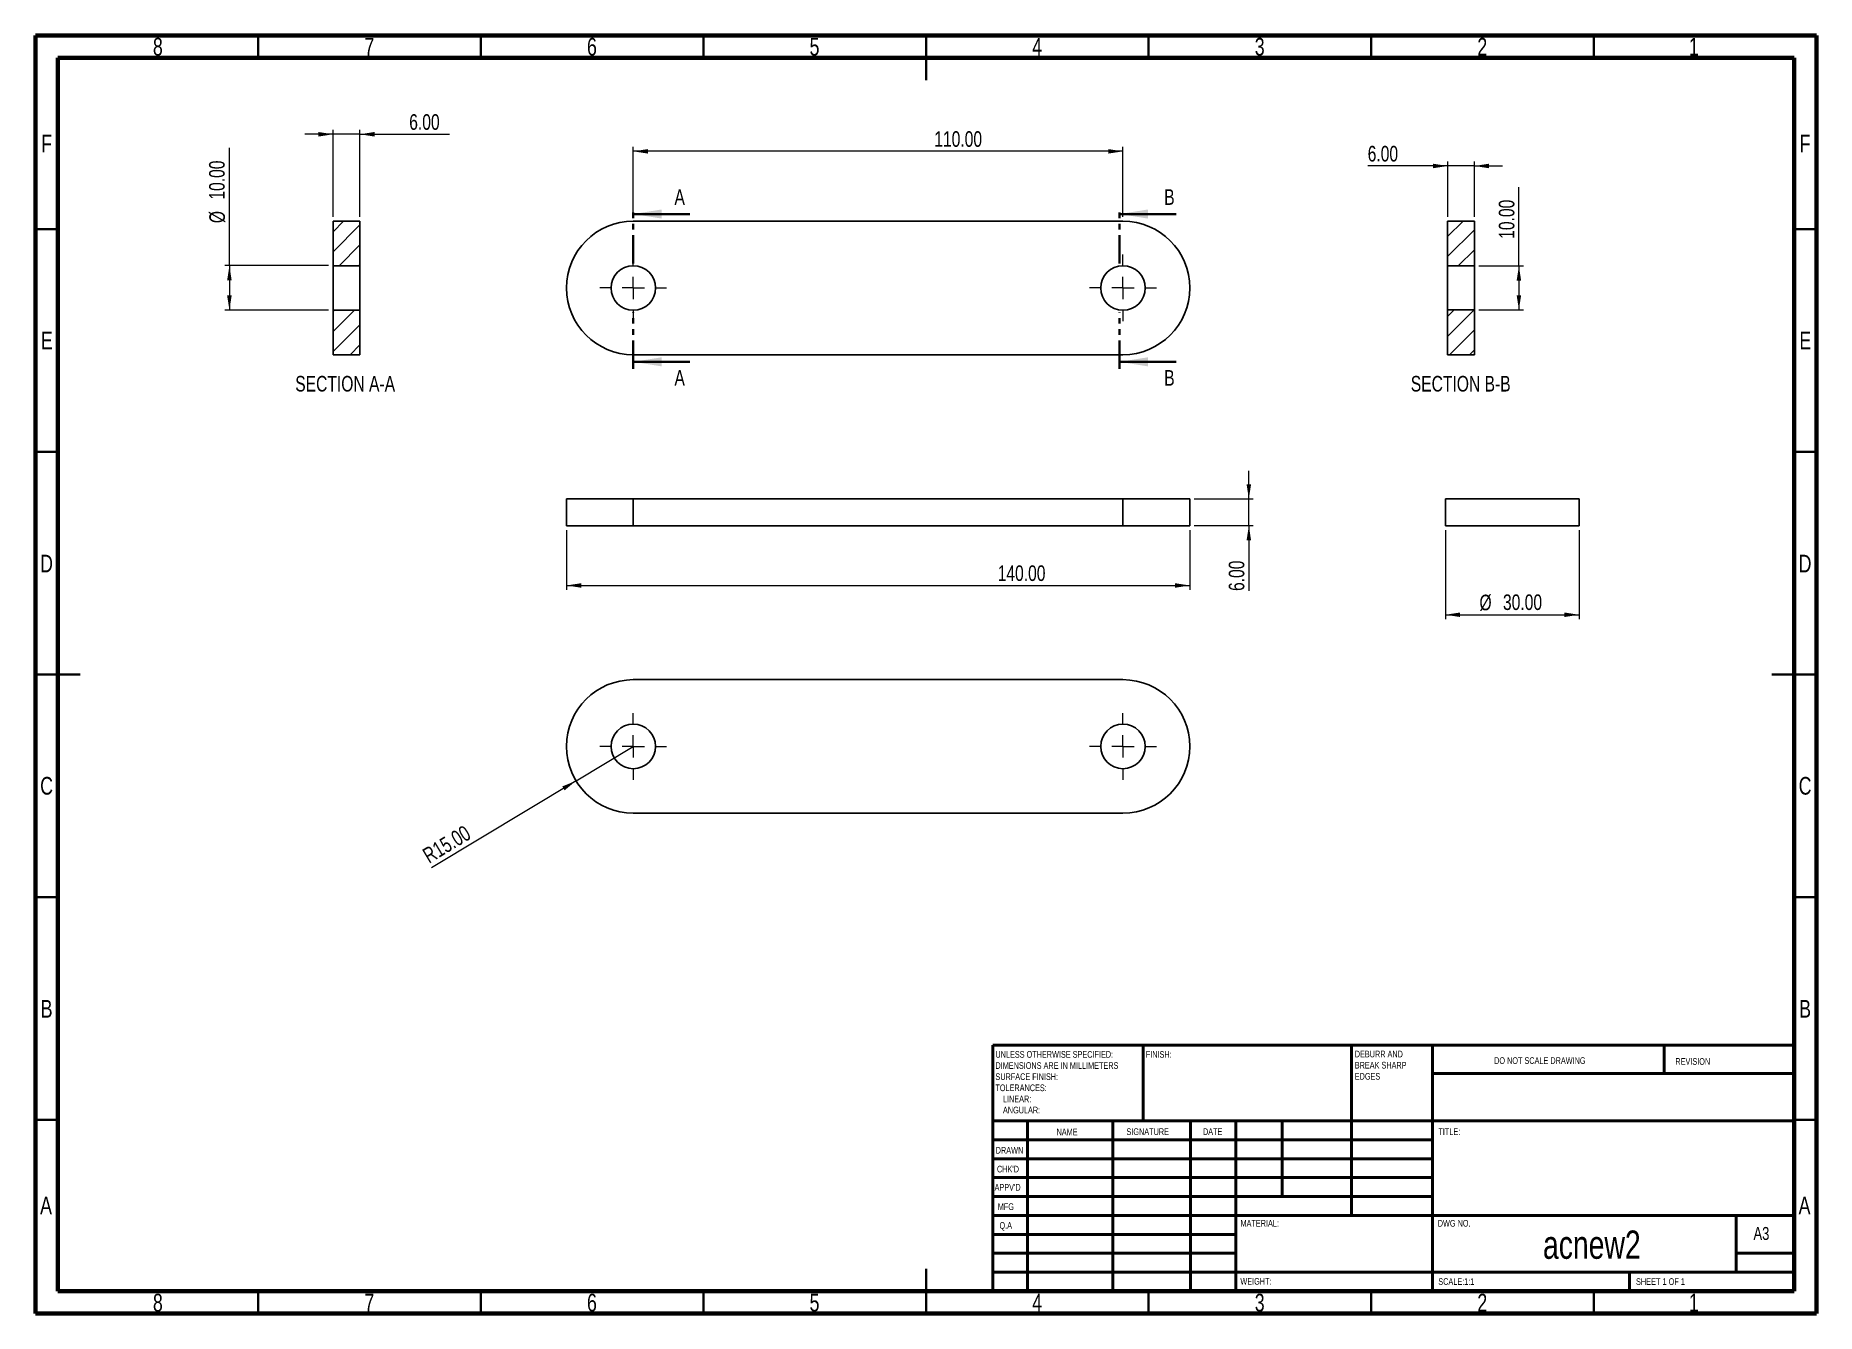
# Model space of a CAD drawing. Header units: millimetres. Extents: x 15 to 415, y 5 to 292.
import ezdxf

# ---------------------------------------------------------------- set-up
doc = ezdxf.new("R2010")
doc.units = ezdxf.units.MM
doc.linetypes.add('PHANTOM', pattern=[12.7, 6.35, -1.27, 1.27, -1.27, 1.27, -1.27])
doc.styles.add('SLDTEXTSTYLE0', font='TXT', dxfattribs={"width": 0.75})
doc.styles.add('SLDTEXTSTYLE1', font='TXT', dxfattribs={"width": 0.686449})
doc.styles.add('SLDTEXTSTYLE2', font='TXT', dxfattribs={"width": 0.6875})
doc.dimstyles.new('SLDDIMSTYLE0', dxfattribs={"dimtxt": 3.5, "dimasz": 3.302, "dimexe": 0, "dimexo": 0.0625, "dimgap": 0.875, "dimtad": 1, "dimrnd": 1e-09, "dimzin": 4, "dimdsep": 46, "dimtxsty": 'SLDTEXTSTYLE0', "dimsah": 1, "dimcen": 0.09, "dimadec": 0, "dimazin": 1, "dimtfac": 1, "dimtmove": 0, "dimatfit": 0, "dimfxl": 0, "dimfrac": 2, "dimtolj": 1, "dimtzin": 12, "dimarcsym": 0})
doc.dimstyles.new('SLDDIMSTYLE1', dxfattribs={"dimtxt": 3.5, "dimasz": 3.302, "dimexe": 0, "dimexo": 0.0625, "dimgap": 0.875, "dimtad": 1, "dimrnd": 1e-09, "dimzin": 4, "dimdsep": 46, "dimtxsty": 'SLDTEXTSTYLE0', "dimsah": 1, "dimcen": 0.09, "dimadec": 0, "dimazin": 1, "dimtfac": 1, "dimtofl": 0, "dimtmove": 0, "dimatfit": 3, "dimfxl": 0, "dimfrac": 2, "dimtolj": 1, "dimtzin": 12, "dimarcsym": 0})
doc.dimstyles.new('SLDDIMSTYLE2', dxfattribs={"dimtxt": 3.5, "dimasz": 3.302, "dimexe": 0, "dimexo": 0.0625, "dimgap": 0.875, "dimtad": 1, "dimrnd": 1e-09, "dimzin": 4, "dimdsep": 46, "dimtxsty": 'SLDTEXTSTYLE0', "dimsah": 1, "dimcen": 0, "dimadec": 0, "dimazin": 1, "dimtfac": 1, "dimtofl": 0, "dimtmove": 0, "dimatfit": 3, "dimfxl": 0, "dimfrac": 2, "dimtolj": 1, "dimtzin": 12, "dimarcsym": 0})

# ---------------------------------------------------------------- blocks, each defined once
blk = doc.blocks.new('SW_NOTE_0')
at = {"color": 0, "linetype": 'Continuous', "lineweight": 0, "char_height": 1.5, "attachment_point": 1, "style": 'SLDTEXTSTYLE0'}
for s, insert in [('UNLESS OTHERWISE SPECIFIED:', (0, 1.93)), ('SURFACE FINISH:', (0, -3.07)), ('DIMENSIONS ARE IN MILLIMETERS', (0, -0.57)), ('TOLERANCES:', (0, -5.57)), ('ANGULAR:', (1.69, -10.57)), ('LINEAR:', (1.69, -8.07))]:
    blk.add_mtext(s, dxfattribs=dict(at, insert=insert))
blk = doc.blocks.new('SW_NOTE_0_1')
at = {"color": 0, "linetype": 'Continuous', "lineweight": 0, "char_height": 1.5, "attachment_point": 1, "style": 'SLDTEXTSTYLE0'}
for s, insert in [('DEBURR AND', (0, 1.93)), ('BREAK SHARP', (0, -0.57)), ('EDGES', (0, -3.07))]:
    blk.add_mtext(s, dxfattribs=dict(at, insert=insert))
blk = doc.blocks.new('_D')
at = {"color": 7, "linetype": 'Continuous', "lineweight": 0}
for p, q in [((287.52, 187.93), (287.52, 194.28)), ((275.25, 187.93), (288.52, 187.93)), ((287.52, 181.93), (287.52, 187.93)), ((275.25, 181.93), (288.52, 181.93)), ((287.52, 181.93), (287.52, 167.26))]:
    blk.add_line(p, q, dxfattribs=at)
at = {"color": 7, "linetype": 'Continuous', "lineweight": 18}
for points in [[(287.52, 187.93), (288.02, 191.23), (287.01, 191.23)], [(287.52, 181.93), (287.01, 178.63), (288.02, 178.63)]]:
    blk.add_solid(points, dxfattribs=at)
at = {"color": 7, "linetype": 'Continuous', "lineweight": 18, "insert": (283, 167.26), "char_height": 3.5, "attachment_point": 1, "rotation": 90, "style": 'SLDTEXTSTYLE0'}
blk.add_mtext('6.00', dxfattribs=at)
blk = doc.blocks.new('_D_1')
at = {"color": 7, "linetype": 'Continuous', "lineweight": 0}
for p, q in [((134.25, 180.93), (134.25, 167.5)), ((274.25, 180.93), (274.25, 167.5)), ((134.25, 168.5), (274.25, 168.5))]:
    blk.add_line(p, q, dxfattribs=at)
at = {"color": 7, "linetype": 'Continuous', "lineweight": 18}
for points in [[(134.25, 168.5), (137.55, 167.99), (137.55, 169)], [(274.25, 168.5), (270.95, 169), (270.95, 167.99)]]:
    blk.add_solid(points, dxfattribs=at)
at = {"color": 7, "linetype": 'Continuous', "lineweight": 18, "insert": (231.1, 173.01), "char_height": 3.5, "attachment_point": 1, "style": 'SLDTEXTSTYLE0'}
blk.add_mtext('140.00', dxfattribs=at)
blk = doc.blocks.new('_D_2')
at = {"color": 7, "linetype": 'Continuous', "lineweight": 0}
for p, q in [((149.25, 251.33), (149.25, 267.01)), ((259.25, 266.01), (149.25, 266.01)), ((259.25, 251.33), (259.25, 267.01))]:
    blk.add_line(p, q, dxfattribs=at)
at = {"color": 7, "linetype": 'Continuous', "lineweight": 18}
for points in [[(149.25, 266.01), (152.55, 265.5), (152.55, 266.51)], [(259.25, 266.01), (255.95, 266.51), (255.95, 265.5)]]:
    blk.add_solid(points, dxfattribs=at)
at = {"color": 7, "linetype": 'Continuous', "lineweight": 18, "insert": (216.86, 270.52), "char_height": 3.5, "attachment_point": 1, "style": 'SLDTEXTSTYLE0'}
blk.add_mtext('110.00', dxfattribs=at)
blk = doc.blocks.new('SW_CENTERMARKSYMBOL_0')
at = {"color": 0, "linetype": 'Continuous', "lineweight": 18}
for p, q in [((0, 5), (0, 7.5)), ((-5, 0), (-7.5, 0)), ((0, 0), (-2.5, 0)), ((0, 0), (0, 2.5)), ((0, 0), (0, -2.5)), ((0, 0), (2.5, 0)), ((5, 0), (7.5, 0)), ((0, -5), (0, -7.5))]:
    blk.add_line(p, q, dxfattribs=at)
blk = doc.blocks.new('SW_CENTERMARKSYMBOL_1')
at = {"color": 0, "linetype": 'Continuous', "lineweight": 18}
for p, q in [((0, 5), (0, 7.5)), ((-5, 0), (-7.5, 0)), ((0, 0), (-2.5, 0)), ((0, 0), (0, 2.5)), ((0, 0), (0, -2.5)), ((0, 0), (2.5, 0)), ((5, 0), (7.5, 0)), ((0, -5), (0, -7.5))]:
    blk.add_line(p, q, dxfattribs=at)
blk = doc.blocks.new('_D_3')
at = {"color": 7, "linetype": 'Continuous', "lineweight": 0}
for q in [(149.25, 132.34), (103.89, 105.1)]:
    blk.add_line((136.39, 124.62), q, dxfattribs=at)
at = {"color": 7, "linetype": 'Continuous', "lineweight": 18}
blk.add_solid([(136.39, 124.62), (133.3, 123.35), (133.82, 122.48)], dxfattribs=at)
at = {"color": 7, "linetype": 'Continuous', "lineweight": 18, "insert": (101.57, 108.97), "char_height": 3.5, "attachment_point": 1, "rotation": 30.9871, "style": 'SLDTEXTSTYLE0'}
blk.add_mtext('R15.00', dxfattribs=at)
blk = doc.blocks.new('SW_CENTERMARKSYMBOL_2')
at = {"color": 0, "linetype": 'Continuous', "lineweight": 18}
for p, q in [((0, 5), (0, 7.5)), ((-5, 0), (-7.5, 0)), ((0, 0), (-2.5, 0)), ((0, 0), (0, 2.5)), ((0, 0), (0, -2.5)), ((0, 0), (2.5, 0)), ((5, 0), (7.5, 0)), ((0, -5), (0, -7.5))]:
    blk.add_line(p, q, dxfattribs=at)
blk = doc.blocks.new('SW_CENTERMARKSYMBOL_3')
at = {"color": 0, "linetype": 'Continuous', "lineweight": 18}
for p, q in [((0, 5), (0, 7.5)), ((-5, 0), (-7.5, 0)), ((0, 0), (-2.5, 0)), ((0, 0), (0, 2.5)), ((0, 0), (0, -2.5)), ((0, 0), (2.5, 0)), ((5, 0), (7.5, 0)), ((0, -5), (0, -7.5))]:
    blk.add_line(p, q, dxfattribs=at)
blk = doc.blocks.new('_D_4')
at = {"color": 7, "linetype": 'Continuous', "lineweight": 0}
for p, q in [((331.68, 180.93), (331.68, 160.92)), ((361.68, 180.93), (361.68, 160.92)), ((331.68, 161.92), (361.68, 161.92))]:
    blk.add_line(p, q, dxfattribs=at)
at = {"color": 7, "linetype": 'Continuous', "lineweight": 18}
for points in [[(331.68, 161.92), (334.98, 161.41), (334.98, 162.43)], [(361.68, 161.92), (358.38, 162.43), (358.38, 161.41)]]:
    blk.add_solid(points, dxfattribs=at)
at = {"color": 7, "linetype": 'Continuous', "lineweight": 18, "char_height": 3.5, "attachment_point": 1, "style": 'SLDTEXTSTYLE0'}
for s, insert in [('%%c', (339.32, 166.43)), ('30.00', (344.6, 166.49))]:
    blk.add_mtext(s, dxfattribs=dict(at, insert=insert))
blk = doc.blocks.new('_D_5')
at = {"color": 7, "linetype": 'Continuous', "lineweight": 0}
for p, q in [((58.53, 240.33), (58.53, 266.79)), ((80.82, 240.33), (57.53, 240.33)), ((58.53, 240.33), (58.53, 230.33)), ((80.82, 230.33), (57.53, 230.33))]:
    blk.add_line(p, q, dxfattribs=at)
at = {"color": 7, "linetype": 'Continuous', "lineweight": 18}
for points in [[(58.53, 240.33), (58.02, 237.03), (59.04, 237.03)], [(58.53, 230.33), (59.04, 233.63), (58.02, 233.63)]]:
    blk.add_solid(points, dxfattribs=at)
at = {"color": 7, "linetype": 'Continuous', "lineweight": 18, "char_height": 3.5, "attachment_point": 1, "rotation": 90, "style": 'SLDTEXTSTYLE0'}
for s, insert in [('10.00', (53.96, 255.16)), ('%%c', (54.02, 249.88))]:
    blk.add_mtext(s, dxfattribs=dict(at, insert=insert))
blk = doc.blocks.new('_D_6')
at = {"color": 7, "linetype": 'Continuous', "lineweight": 0}
for p, q in [((81.82, 269.84), (75.47, 269.84)), ((81.82, 251.33), (81.82, 270.84)), ((87.82, 269.84), (81.82, 269.84)), ((87.82, 251.33), (87.82, 270.84)), ((87.82, 269.84), (107.98, 269.84))]:
    blk.add_line(p, q, dxfattribs=at)
at = {"color": 7, "linetype": 'Continuous', "lineweight": 18}
for points in [[(81.82, 269.84), (78.52, 270.35), (78.52, 269.33)], [(87.82, 269.84), (91.13, 269.33), (91.13, 270.35)]]:
    blk.add_solid(points, dxfattribs=at)
at = {"color": 7, "linetype": 'Continuous', "lineweight": 18, "insert": (98.92, 274.35), "char_height": 3.5, "attachment_point": 1, "style": 'SLDTEXTSTYLE0'}
blk.add_mtext('6.00', dxfattribs=at)
blk = doc.blocks.new('_D_7')
at = {"color": 7, "linetype": 'Continuous', "lineweight": 0}
for p, q in [((332.18, 262.72), (314.21, 262.72)), ((332.18, 251.33), (332.18, 263.72)), ((338.18, 262.72), (332.18, 262.72)), ((338.18, 251.33), (338.18, 263.72)), ((338.18, 262.72), (344.53, 262.72))]:
    blk.add_line(p, q, dxfattribs=at)
at = {"color": 7, "linetype": 'Continuous', "lineweight": 18}
for points in [[(332.18, 262.72), (328.87, 263.23), (328.87, 262.21)], [(338.18, 262.72), (341.48, 262.21), (341.48, 263.23)]]:
    blk.add_solid(points, dxfattribs=at)
at = {"color": 7, "linetype": 'Continuous', "lineweight": 18, "insert": (314.21, 267.23), "char_height": 3.5, "attachment_point": 1, "style": 'SLDTEXTSTYLE0'}
blk.add_mtext('6.00', dxfattribs=at)
blk = doc.blocks.new('_D_8')
at = {"color": 7, "linetype": 'Continuous', "lineweight": 0}
for p, q in [((348.18, 240.27), (348.18, 257.99)), ((339.18, 240.27), (349.18, 240.27)), ((348.18, 240.27), (348.18, 230.39)), ((339.18, 230.39), (349.18, 230.39))]:
    blk.add_line(p, q, dxfattribs=at)
at = {"color": 7, "linetype": 'Continuous', "lineweight": 18}
for points in [[(348.18, 240.27), (347.67, 236.97), (348.68, 236.97)], [(348.18, 230.39), (348.68, 233.69), (347.67, 233.69)]]:
    blk.add_solid(points, dxfattribs=at)
at = {"color": 7, "linetype": 'Continuous', "lineweight": 18, "insert": (343.66, 246.36), "char_height": 3.5, "attachment_point": 1, "rotation": 90, "style": 'SLDTEXTSTYLE0'}
blk.add_mtext('10.00', dxfattribs=at)

msp = doc.modelspace()

# ---------------------------------------------------------------- hatches: boundary and pattern name
at = {"linetype": 'Continuous', "lineweight": 18}
h = msp.add_hatch(dxfattribs=at)
h.set_pattern_fill('ANSI31', style=0)
h.paths.add_polyline_path([(87.825, 240.328), (87.825, 250.328), (81.825, 250.328), (81.825, 240.328)], flags=0)
h = msp.add_hatch(dxfattribs=at)
h.set_pattern_fill('ANSI31', style=0)
h.paths.add_polyline_path([(338.175, 240.269), (338.175, 250.328), (332.175, 250.328), (332.175, 240.269)], flags=0)
h = msp.add_hatch(dxfattribs=at)
h.set_pattern_fill('ANSI31', style=0)
h.paths.add_polyline_path([(81.825, 230.328), (81.825, 220.328), (87.825, 220.328), (87.825, 230.328)], flags=0)
h = msp.add_hatch(dxfattribs=at)
h.set_pattern_fill('ANSI31', style=0)
h.paths.add_polyline_path([(332.175, 230.387), (332.175, 220.328), (338.175, 220.328), (338.175, 230.387)], flags=0)

# ---------------------------------------------------------------- linework, layer by layer
at = {"color": 7, "linetype": 'Continuous', "lineweight": 70}
for p, q in [((15, 5), (15, 292)), ((15, 292), (415, 292)), ((415, 292), (415, 5)), ((20, 10), (20, 287)), ((20, 287), (410, 287)), ((410, 287), (410, 10)), ((410, 10), (20, 10)), ((415, 5), (15, 5))]:
    msp.add_line(p, q, dxfattribs=at)
at = {"color": 7, "linetype": 'Continuous', "lineweight": 35}
for p, q in [((65, 287), (65, 292)), ((115, 287), (115, 292)), ((165, 287), (165, 292)), ((215, 292), (215, 282)), ((215, 287), (215, 292)), ((265, 287), (265, 292)), ((315, 287), (315, 292)), ((365, 287), (365, 292)), ((20, 248.5), (15, 248.5)), ((161.948, 251.928), (149.248, 251.928)), ((271.181, 251.928), (258.481, 251.928)), ((410, 248.5), (415, 248.5)), ((161.948, 218.728), (149.248, 218.728)), ((271.181, 218.728), (258.481, 218.728)), ((20, 198.5), (15, 198.5)), ((410, 198.5), (415, 198.5)), ((15, 148.5), (25, 148.5)), ((20, 148.5), (15, 148.5)), ((415, 148.5), (405, 148.5)), ((410, 148.5), (415, 148.5)), ((20, 98.5), (15, 98.5)), ((410, 98.5), (415, 98.5)), ((20, 48.5), (15, 48.5)), ((410, 48.5), (415, 48.5)), ((215, 5), (215, 15)), ((65, 10), (65, 5)), ((115, 10), (115, 5)), ((165, 10), (165, 5)), ((215, 10), (215, 5)), ((265, 10), (265, 5)), ((315, 10), (315, 5)), ((365, 10), (365, 5))]:
    msp.add_line(p, q, dxfattribs=at)
at = {"color": 7, "linetype": 'PHANTOM', "lineweight": 35}
for p, q in [((149.248, 240.816), (149.248, 253.516)), ((258.481, 240.816), (258.481, 253.516)), ((149.248, 217.141), (149.248, 229.847)), ((258.481, 217.141), (258.481, 229.847))]:
    msp.add_line(p, q, dxfattribs=at)
at = {"color": 7, "linetype": 'Continuous', "lineweight": 25}
for p, q in [((81.825, 240.328), (81.825, 250.328)), ((87.825, 250.328), (81.825, 250.328)), ((87.825, 240.328), (87.825, 250.328)), ((259.248, 250.328), (149.248, 250.328)), ((332.175, 240.269), (332.175, 250.328)), ((338.175, 250.328), (332.175, 250.328)), ((338.175, 240.269), (338.175, 250.328)), ((87.825, 240.328), (81.825, 240.328)), ((81.825, 240.328), (81.825, 230.328)), ((87.825, 240.328), (87.825, 230.328)), ((338.175, 240.269), (332.175, 240.269)), ((332.175, 240.269), (332.175, 230.387)), ((338.175, 240.269), (338.175, 230.387)), ((81.825, 230.328), (87.825, 230.328)), ((81.825, 220.328), (81.825, 230.328)), ((87.825, 220.328), (87.825, 230.328)), ((332.175, 230.387), (338.175, 230.387)), ((332.175, 220.328), (332.175, 230.387)), ((338.175, 220.328), (338.175, 230.387)), ((81.825, 220.328), (87.825, 220.328)), ((149.248, 220.328), (259.248, 220.328)), ((332.175, 220.328), (338.175, 220.328)), ((134.248, 187.929), (134.248, 181.929)), ((134.248, 187.929), (149.248, 187.929)), ((149.248, 187.929), (149.248, 181.929)), ((149.248, 187.929), (259.248, 187.929)), ((259.248, 187.929), (259.248, 181.929)), ((259.248, 187.929), (274.248, 187.929)), ((274.248, 181.929), (274.248, 187.929)), ((331.679, 187.929), (331.679, 181.929)), ((331.679, 187.929), (361.679, 187.929)), ((361.679, 187.929), (361.679, 181.929)), ((134.248, 181.929), (149.248, 181.929)), ((149.248, 181.929), (259.248, 181.929)), ((259.248, 181.929), (274.248, 181.929)), ((331.679, 181.929), (361.679, 181.929)), ((149.248, 147.34), (259.248, 147.34)), ((259.248, 117.34), (149.248, 117.34))]:
    msp.add_line(p, q, dxfattribs=at)
at = {"color": 7, "linetype": 'Continuous', "lineweight": 50}
for p, q in [((230, 65.25), (410, 65.25)), ((230, 65.25), (230, 10)), ((263.8, 48.25), (263.8, 65.25)), ((310.6, 65.25), (310.6, 27)), ((328.8, 65.25), (328.8, 10)), ((380.8, 58.875), (380.8, 65.25)), ((410, 58.875), (328.8, 58.875)), ((410, 48.25), (230, 48.25)), ((237.8, 48.25), (237.8, 10)), ((256.991, 48.25), (256.991, 10)), ((274.399, 48.25), (274.399, 10)), ((284.6, 10), (284.6, 48.25)), ((295, 31.25), (295, 48.25)), ((328.8, 44), (230, 44)), ((328.8, 39.75), (230, 39.75)), ((328.8, 35.5), (230, 35.5)), ((328.8, 31.25), (230, 31.25)), ((284.6, 27), (230, 27)), ((284.6, 27), (410, 27)), ((397, 14.25), (397, 27)), ((284.6, 22.75), (230, 22.75)), ((284.6, 18.5), (230, 18.5)), ((410, 18.5), (397, 18.5)), ((230, 14.25), (410, 14.25)), ((373, 10), (373, 14.25))]:
    msp.add_line(p, q, dxfattribs=at)
at = {"color": 7, "linetype": 'Continuous', "lineweight": 25}
for centre in [(149.248, 235.328), (259.248, 235.328), (149.248, 132.34), (259.248, 132.34)]:
    msp.add_circle(centre, 5, dxfattribs=at)
for centre, start, end in [((149.248, 235.328), 90, 270), ((259.248, 235.328), 270, 90), ((149.248, 132.34), 90, 270), ((259.248, 132.34), 270, 90)]:
    msp.add_arc(centre, 15, start, end, dxfattribs=at)
at = {"color": 7, "linetype": 'Continuous', "lineweight": 35}
for points in [[(149.248, 251.928), (155.598, 250.912), (155.598, 252.944)], [(258.481, 251.928), (264.831, 250.912), (264.831, 252.944)], [(149.248, 218.728), (155.598, 217.712), (155.598, 219.744)], [(258.481, 218.728), (264.831, 217.712), (264.831, 219.744)]]:
    msp.add_solid(points, dxfattribs=at)

# ---------------------------------------------------------------- block references
at = {"color": 7, "linetype": 'Continuous', "lineweight": 0}
for name, p in [('SW_CENTERMARKSYMBOL_1', (149.248, 235.328)), ('SW_CENTERMARKSYMBOL_0', (259.248, 235.328)), ('SW_CENTERMARKSYMBOL_3', (149.248, 132.34)), ('SW_CENTERMARKSYMBOL_2', (259.248, 132.34)), ('SW_NOTE_0_1', (311.309, 62.069)), ('SW_NOTE_0', (230.594, 61.987))]:
    msp.add_blockref(name, p, dxfattribs=at)

# ---------------------------------------------------------------- texts
for s, insert, char_height, attachment_point, style in [('8', (42.46, 291.489), 3.969, 2, 'SLDTEXTSTYLE0'), ('7', (89.96, 291.489), 3.969, 2, 'SLDTEXTSTYLE0'), ('6', (139.96, 291.489), 3.969, 2, 'SLDTEXTSTYLE0'), ('5', (189.96, 291.489), 3.969, 2, 'SLDTEXTSTYLE0'), ('4', (239.96, 291.489), 3.969, 2, 'SLDTEXTSTYLE0'), ('3', (289.96, 291.489), 3.969, 2, 'SLDTEXTSTYLE0'), ('2', (339.96, 291.489), 3.969, 2, 'SLDTEXTSTYLE0'), ('1', (387.46, 291.489), 3.969, 2, 'SLDTEXTSTYLE0'), ('F', (17.458, 269.739), 3.969, 2, 'SLDTEXTSTYLE0'), ('F', (412.458, 269.739), 3.969, 2, 'SLDTEXTSTYLE0'), ('E', (17.508, 225.489), 3.969, 2, 'SLDTEXTSTYLE0'), ('E', (412.508, 225.489), 3.969, 2, 'SLDTEXTSTYLE0'), ('SECTION A-A', (84.532, 215.564), 3.5, 2, 'SLDTEXTSTYLE0'), ('SECTION B-B', (335.108, 215.564), 3.5, 2, 'SLDTEXTSTYLE0'), ('D', (17.453, 175.398), 3.969, 2, 'SLDTEXTSTYLE0'), ('D', (412.453, 175.398), 3.969, 2, 'SLDTEXTSTYLE0'), ('C', (17.459, 125.489), 3.969, 2, 'SLDTEXTSTYLE0'), ('C', (412.459, 125.489), 3.969, 2, 'SLDTEXTSTYLE0'), ('B', (17.471, 75.398), 3.969, 2, 'SLDTEXTSTYLE0'), ('B', (412.471, 75.398), 3.969, 2, 'SLDTEXTSTYLE0'), ('FINISH:', (264.371, 63.919), 1.5, 1, 'SLDTEXTSTYLE0'), ('DO NOT SCALE DRAWING', (342.615, 62.533), 1.5, 1, 'SLDTEXTSTYLE0'), ('REVISION', (383.328, 62.335), 1.5, 1, 'SLDTEXTSTYLE0'), ('NAME', (244.322, 46.501), 1.5, 1, 'SLDTEXTSTYLE0'), ('SIGNATURE', (260.034, 46.562), 1.5, 1, 'SLDTEXTSTYLE0'), ('DATE', (277.215, 46.576), 1.5, 1, 'SLDTEXTSTYLE0'), ('TITLE:', (330.09, 46.576), 1.5, 1, 'SLDTEXTSTYLE0'), ('DRAWN', (230.643, 42.385), 1.5, 1, 'SLDTEXTSTYLE1'), ("CHK'D", (230.939, 38.162), 1.5, 1, 'SLDTEXTSTYLE0'), ("APPV'D", (230.402, 34.066), 1.5, 1, 'SLDTEXTSTYLE0'), ('A', (17.34, 31.239), 3.969, 2, 'SLDTEXTSTYLE0'), ('MFG', (231.124, 29.716), 1.5, 1, 'SLDTEXTSTYLE0'), ('A', (412.34, 31.239), 3.969, 2, 'SLDTEXTSTYLE0'), ('Q.A', (231.509, 25.505), 1.5, 1, 'SLDTEXTSTYLE0'), ('MATERIAL:', (285.646, 25.986), 1.5, 1, 'SLDTEXTSTYLE0'), ('DWG NO.', (329.953, 25.986), 1.5, 1, 'SLDTEXTSTYLE0'), ('A3', (400.871, 24.406), 2.9104, 1, 'SLDTEXTSTYLE0'), ('acnew2', (364.559, 23.607), 6.35, 2, 'SLDTEXTSTYLE0'), ('WEIGHT:', (285.618, 12.949), 1.4986, 1, 'SLDTEXTSTYLE0'), ('SCALE:1:1', (330.074, 12.9), 1.5, 1, 'SLDTEXTSTYLE0'), ('SHEET 1 OF 1', (374.478, 12.9), 1.5, 1, 'SLDTEXTSTYLE2'), ('8', (42.46, 9.398), 3.969, 2, 'SLDTEXTSTYLE0'), ('7', (89.96, 9.398), 3.969, 2, 'SLDTEXTSTYLE0'), ('6', (139.96, 9.398), 3.969, 2, 'SLDTEXTSTYLE0'), ('5', (189.96, 9.398), 3.969, 2, 'SLDTEXTSTYLE0'), ('4', (239.96, 9.398), 3.969, 2, 'SLDTEXTSTYLE0'), ('3', (289.96, 9.398), 3.969, 2, 'SLDTEXTSTYLE0'), ('2', (339.96, 9.398), 3.969, 2, 'SLDTEXTSTYLE0'), ('1', (387.46, 9.398), 3.969, 2, 'SLDTEXTSTYLE0')]:
    msp.add_mtext(s, dxfattribs=dict(at, insert=insert, char_height=char_height, attachment_point=attachment_point, style=style))
at = {"color": 7, "linetype": 'Continuous', "char_height": 3.5, "attachment_point": 1, "style": 'SLDTEXTSTYLE0'}
for s, insert in [('A', (158.499, 257.483)), ('B', (268.504, 257.483)), ('A', (158.499, 216.878)), ('B', (268.504, 216.878))]:
    msp.add_mtext(s, dxfattribs=dict(at, insert=insert))

# ---------------------------------------------------------------- dimensions: what is measured, and where the dimension line sits
at = {"color": 7, "linetype": 'Continuous', "lineweight": 18}
for base, p1, p2, dimstyle, picture, middle in [((81.825, 269.84), (87.825, 250.328), (81.825, 250.328), 'SLDDIMSTYLE0', '_D_6', (103.451, 269.84)), ((149.248, 266.006), (259.248, 250.328), (149.248, 250.328), 'SLDDIMSTYLE1', '_D_2', (223.969, 266.006)), ((332.175, 262.719), (338.175, 250.328), (332.175, 250.328), 'SLDDIMSTYLE0', '_D_7', (318.741, 262.719)), ((274.248, 168.495), (134.248, 181.929), (274.248, 181.929), 'SLDDIMSTYLE1', '_D_1', (238.212, 168.495))]:
    dim = msp.add_linear_dim(base=base, p1=p1, p2=p2, dimstyle=dimstyle, dxfattribs=at)
    dim.commit()
    dim.dimension.update_dxf_attribs({"geometry": picture, "text_midpoint": middle, "dimtype": 160})
dim = msp.add_linear_dim(base=(58.53, 230.328), p1=(81.825, 240.328), p2=(81.825, 230.328), angle=90, text='%%c<>', dimstyle='SLDDIMSTYLE1', dxfattribs=at)
dim.commit()
dim.dimension.update_dxf_attribs({"geometry": '_D_5', "text_midpoint": (58.53, 258.336), "dimtype": 160})
for base, p1, p2, dimstyle, picture, middle in [((348.175, 230.387), (338.175, 240.269), (338.175, 230.387), 'SLDDIMSTYLE1', '_D_8', (348.175, 252.176)), ((287.515, 187.929), (274.248, 181.929), (274.248, 187.929), 'SLDDIMSTYLE0', '_D', (287.515, 171.782))]:
    dim = msp.add_linear_dim(base=base, p1=p1, p2=p2, angle=90, dimstyle=dimstyle, dxfattribs=at)
    dim.commit()
    dim.dimension.update_dxf_attribs({"geometry": picture, "text_midpoint": middle, "dimtype": 160})
dim = msp.add_linear_dim(base=(361.679, 161.921), p1=(331.679, 181.929), p2=(361.679, 181.929), text='%%c<>', dimstyle='SLDDIMSTYLE0', dxfattribs=at)
dim.commit()
dim.dimension.update_dxf_attribs({"geometry": '_D_4', "text_midpoint": (347.775, 161.921), "dimtype": 160})
dim = msp.add_radius_dim(center=(149.248, 132.34), mpoint=(136.389, 124.617), dimstyle='SLDDIMSTYLE2', dxfattribs=at)
dim.commit()
dim.dimension.update_dxf_attribs({"geometry": '_D_3', "text_midpoint": (110.024, 108.784), "dimtype": 164})

doc.saveas('drawing.dxf')
